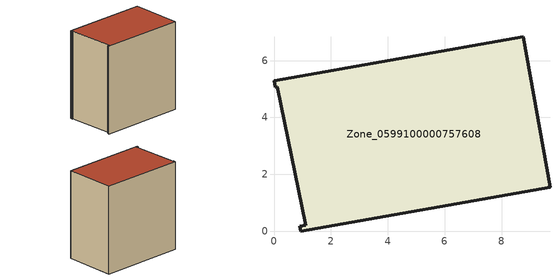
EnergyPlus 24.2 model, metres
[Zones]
Zone_0599100000757608
 floor ground (C_G): 0.9,0.17 1.12,0.21 0.11,5.07 0.04,5.06 0,5.28 8.77,6.84 9.7,1.55 0.94,0 z0
 wall outside (C_F): 0.11,5.07 1.12,0.21 0.9,0.17 0.94,0 9.7,1.55 8.77,6.84 0,5.28 0.04,5.06 0.11,5.07 z0:9.25
 roof outside (C_R): 1.12,0.21 0.9,0.17 0.94,0 9.7,1.55 8.77,6.84 0,5.28 0.04,5.06 0.11,5.07 z9.25
[BUILDING]
Pand.0599100000757608: North Axis=0; Terrain=City; Loads Convergence Tolerance Value=0.04; Temperature Convergence Tolerance Value=0.4; Solar Distribution=FullExterior; Maximum Number of Warmup Days=25; Minimum Number of Warmup Days=1
[Site:Location]
Rotterdam.The.Hague.AP_ZH_NLD Design_Conditions: Latitude=51.96; Longitude=4.45; Time Zone=1; Elevation=-4.5
[SITE:GROUNDTEMPERATURE:BUILDINGSURFACE]
18, 18, 18, 18, 18, 18, 18, 18, 18, 18, 18, 18
[MATERIAL] Thermal Absorptance=0.9; Solar Absorptance=0.7; Visible Absorptance=0.7
Name | Roughness | Thickness | Conductivity | Density | Specific Heat
G.TI.2006-2014 | MediumSmooth | 0.15 | 0.06 | 540 | 1210
F.TI.2006-2014 | Rough | 0.3 | 0.12 | 1920 | 840
R.TI.2006-2014 | MediumRough | 0.2 | 0.08 | 1500 | 1000
[CONSTRUCTION]
C_G: G.TI.2006-2014
C_F: F.TI.2006-2014
C_R: R.TI.2006-2014
[ZONE]
Zone_0599100000757608: Type=1; Multiplier=1; Ceiling Height=Autocalculate; Volume=Autocalculate; Floor Area=autocalculate; Part of Total Floor Area=Yes
[ZONEINFILTRATION:DESIGNFLOWRATE]
Infil_Zone_0599100000757608: Zone or ZoneList or Space or SpaceList=Zone_0599100000757608; Schedule=AlwaysOn; Design Flow Rate Calculation Method=Flow/Area; Flow Rate per Floor Area=0.0015; Constant Term Coefficient=1; Temperature Term Coefficient=0; Velocity Term Coefficient=0; Velocity Squared Term Coefficient=0
[HVACTEMPLATE:ZONE:IDEALLOADSAIRSYSTEM]
Zone_0599100000757608: Maximum Heating Supply Air Temperature=50; Minimum Cooling Supply Air Temperature=13; Maximum Heating Supply Air Humidity Ratio=0.0156; Minimum Cooling Supply Air Humidity Ratio=0.0077; Heating Limit=NoLimit; Cooling Limit=NoLimit; Dehumidification Control Type=ConstantSensibleHeatRatio; Cooling Sensible Heat Ratio=0.7; Dehumidification Setpoint=60; Humidification Control Type=None; Humidification Setpoint=30; Outdoor Air Method=None; Outdoor Air Flow Rate per Person=0.00944; Outdoor Air Flow Rate per Zone Floor Area=0; Outdoor Air Flow Rate per Zone=0; Demand Controlled Ventilation Type=None; Outdoor Air Economizer Type=NoEconomizer; Heat Recovery Type=None; Sensible Heat Recovery Effectiveness=0.7; Latent Heat Recovery Effectiveness=0.65
[ZONECONTROL:THERMOSTAT]
ThermostatControl_Zone_0599100000757608: Zone or ZoneList=Zone_0599100000757608; Control Type Schedule=DualSetpointControlType; Control 1=Thermostat_Zone_0599100000757608; Temperature Difference Between Cutout And Setpoint=0
[THERMOSTATSETPOINT:DUALSETPOINT]
Thermostat_Zone_0599100000757608: Heating Setpoint Temperature Schedule=HeatingSetpoint_Zone_0599100000757608; Cooling Setpoint Temperature Schedule=CoolingSetpoint_Zone_0599100000757608
[SCHEDULE:COMPACT]
HeatingSetpoint_Zone_0599100000757608: Through: 12/31, For: AllDays, Until: 24:00, 21
CoolingSetpoint_Zone_0599100000757608: Through: 12/31, For: AllDays, Until: 24:00, 24
DualSetpointControlType: Through: 12/31, For: AllDays, Until: 24:00, 4
AlwaysOn: Through: 12/31, For: AllDays, Until: 24:00, 1
